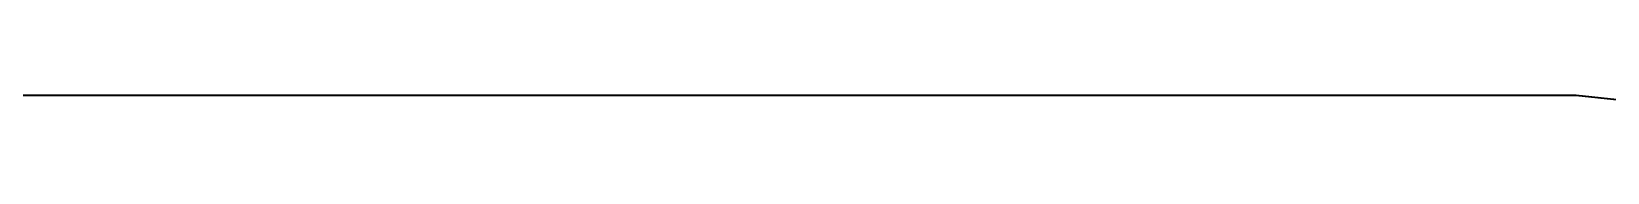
# Model space of a CAD drawing. Extents: x 69.6 to 139.6, y -158 to -61.
# Drawn here: x 105.03 to 118.86, y -156.65 to -156.53 of the extents above; entities that cross this region are included whole.
import ezdxf

# ---------------------------------------------------------------- set-up
doc = ezdxf.new("R2010")
doc.units = 0
doc.header["$MEASUREMENT"] = 0
doc.layers.add('BLACK', color=7, linetype='CONTINUOUS')

msp = doc.modelspace()

# ---------------------------------------------------------------- linework, layer by layer
at = {"layer": 'Black'}
for p, q in [((90.5883, -156.527), (118.588, -156.527)), ((118.588, -156.537), (90.5885, -156.537)), ((118.588, -156.527), (118.589, -156.527)), ((119.687, -156.653), (118.588, -156.537)), ((118.589, -156.527), (118.589, -156.527)), ((118.589, -156.527), (119.688, -156.643))]:
    msp.add_line(p, q, dxfattribs=at)

doc.saveas('drawing.dxf')
